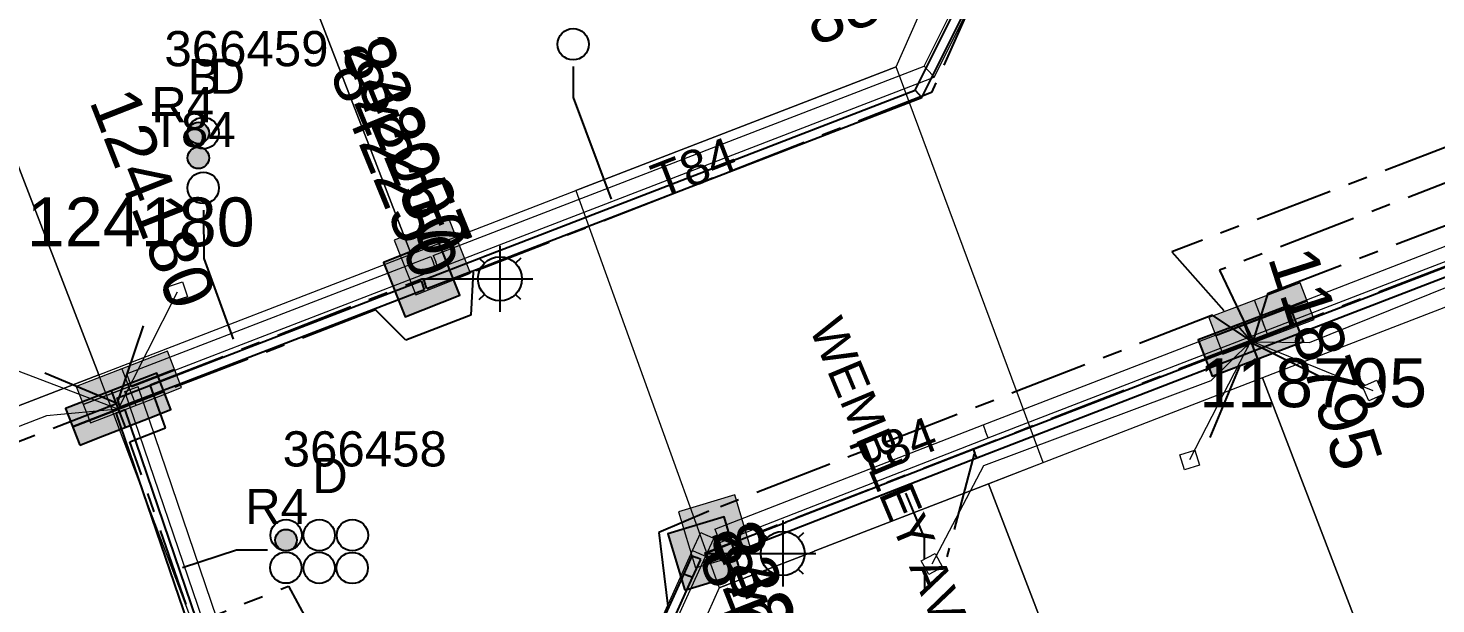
# Model space of a CAD drawing. Header units: metres. Extents: x 0 to 310918, y 0 to 6270107.
# Drawn here: x 310788.2 to 310860.2, y 6269805.8 to 6269835.2 of the extents above; entities that cross this region are included whole.
import ezdxf
from ezdxf.enums import TextEntityAlignment as Align

# ---------------------------------------------------------------- set-up
doc = ezdxf.new("R2010")
doc.units = ezdxf.units.M
doc.linetypes.add('Cable Exist UG', pattern=[7, 4, -1, 1, -1])
doc.linetypes.add('PHANTOMX2', pattern=[6.6, 3, -0.75, 0.2, -0.75, 0.2, -0.75, 0.2, -0.75])
doc.layers.get('0').update_dxf_attribs({"color": 6})
for name, color, linetype, lineweight in [('_User Miscellaneous1', 30, 'Continuous', 13), ('_User_LV_Exist', 5, 'Continuous', 35), ('Cadastre Developer_SP_NEW', 92, 'Continuous', 15), ('Cadastre Land Parcels_SP_EXT', 118, 'Continuous', 15), ('Cadastre Roads_SP_EXT', 218, 'Continuous', 15), ('Mains_LV_EXT', 163, 'Continuous', 25), ('Mains_LV_SL_EXT', 135, 'Continuous', 25), ('Services_SP_EXT', 42, 'PHANTOMX2', 20)]:
    doc.layers.add(name, color=color, linetype=linetype, lineweight=lineweight)
doc.layers.add('_User Miscellaneous12', color=252, linetype='Continuous', lineweight=13, plot=False, transparency=0.75)
for name, color, linetype in [('Duct_SP_EXT', 30, 'Continuous'), ('SupportsUG_SP_LV_EXT', 7, 'Continuous'), ('SupportsUG_SP_LV_SL_EXT', 7, 'Continuous'), ('Trench_SP_EXT', 7, 'Continuous')]:
    doc.layers.add(name, color=color, linetype=linetype)
doc.layers.add('Features_HIDE', color=1, linetype='Continuous', plot=False)
doc.styles.add('COLUMN_LABEL', font='arial.ttf', dxfattribs={"height": 2})
doc.styles.add('iecARIAL', font='arial.ttf', dxfattribs={"height": 2})
doc.styles.add('POLE_LABEL', font='arial.ttf', dxfattribs={"height": 2})
doc.styles.add('SL_LABEL', font='arial.ttf', dxfattribs={"height": 2})
doc.styles.get("Standard").update_dxf_attribs({"font": 'arial.ttf'})

# ---------------------------------------------------------------- blocks, each defined once
blk = doc.blocks.new('COLUMN_EXT')
blk.add_hatch(color=256).paths.add_polyline_path([(1.5, -1.5), (1.5, 1.5), (-1.5, 1.5), (-1.5, -1.5)])
blk.add_lwpolyline([(1.5, 1.5), (-1.5, 1.5), (-1.5, -1.5), (1.5, -1.5)], close=True)
at = {"flags": 1}
blk.add_attdef('Z', (-1.813, 2.351), '', height=0.2, rotation=180, dxfattribs=at)
at = {"flags": 9}
for tag, p in [('STREETNAME', (-1.813, 1.6)), ('LOCATION', (-1.813, 1.4)), ('SUBURB', (-1.813, 1.8)), ('NOTES', (-1.813, 2)), ('OWNED_BY', (-1.813, 0.6)), ('LEGEND', (-1.813, 1.2)), ('USAGE', (-1.813, 1)), ('STATE', (-1.813, 0.8)), ('COLUMN_TYPE', (-1.813, 0.4))]:
    blk.add_attdef(tag, text='', height=0.2, rotation=180, dxfattribs=at).set_placement(p, align=Align.MIDDLE_LEFT)
for tag, style, p in [('STRUCTURE_PLANT_NUMBER', 'POLE_LABEL', (-1.813, -0.031)), ('STREET_CODE', 'COLUMN_LABEL', (-1.813, 0.2))]:
    blk.add_attdef(tag, text='', height=0.2, rotation=180, dxfattribs=dict(at, style=style)).set_placement(p, align=Align.MIDDLE_LEFT)
at = {"style": 'COLUMN_LABEL', "width": 0.9, "flags": 8}
blk.add_attdef('ASSET_NUM', text='', height=2, rotation=270, dxfattribs=at).set_placement((2, -4), align=Align.MIDDLE_LEFT)
blk = doc.blocks.new('PILLAR_EXT')
blk.add_hatch(color=256).paths.add_polyline_path([(-2.5, 1), (-2.5, -1), (2.5, -1), (2.5, 1)])
for p, q in [((0, 1), (0, -1)), ((-2.5, 0), (2.5, 0))]:
    blk.add_line(p, q)
at = {"ltscale": 10}
blk.add_line((2.5, 0), (-2.5, 0), dxfattribs=at)
blk.add_lwpolyline([(-2.5, -1), (-1.25, -1), (1.25, -1), (2.5, -1), (2.5, 1), (-2.5, 1)], close=True)
at = {"width": 0.9, "flags": 8}
blk.add_attdef('ASSET_NUM', text='', height=2, rotation=90, dxfattribs=at).set_placement((-2, 4), align=Align.MIDDLE_LEFT)
for tag, p, flags in [('OWNED_BY', (0, -0.2), 9), ('STATE', (0, -0.4), 9), ('SUPPORT_TYPE', (0, -0.6), 9), ('USAGE', (0, -0.8), 9), ('LEGEND', (0, -1), 9), ('LOCATION', (0, -1.2), 9), ('NOTES', (0, -1.4), 9), ('PARENT', (0, -1.6), 9), ('STREETNAME', (0, -1.8), 9), ('SUBURB', (0, -2), 1)]:
    blk.add_attdef(tag, p, '', height=0.2, dxfattribs=dict(flags=flags))
blk = doc.blocks.new('DUCT_EXT')
blk.add_circle((0, 0.8), 0.8)
at = {"flags": 1}
blk.add_attdef('Z', (0, 0), '', height=0.2, dxfattribs=at)
at = {"flags": 9}
for tag, p in [('DUCT_CODE', (0, 0)), ('XSECT_TYPE', (0, -0.2)), ('STATE', (0, -0.6)), ('FB_REFERENCE', (0, -0.4)), ('NOTES', (0, -0.8))]:
    blk.add_attdef(tag, text='', height=0.2, dxfattribs=at).set_placement(p, align=Align.MIDDLE_LEFT)
blk = doc.blocks.new('SL_LANTERN_EXT')
at = {"flags": 9}
for tag, p in [('LRATECODE', (-7.4, 0)), ('LOUTREACHVOCAB', (-7.2, 0)), ('LOUTREACH', (-7, 0)), ('LANTNUMBER', (-6.6, 0)), ('LNEW', (-6.4, 0)), ('LMASTVOCAB', (-6.2, 0)), ('LMAST', (-6, 0)), ('LLAMPVOCAB', (-5.8, 0)), ('LLAMP', (-5.6, 0)), ('LEXIST', (-5.4, 0)), ('LCHARGE3PERCENT', (-5.2, 0)), ('LCHARGE3', (-5, 0)), ('LCHARGE2PERCENT', (-4.8, 0)), ('LCHARGE2', (-4.6, 0)), ('LCHARGE1PERCENT', (-4.4, 0)), ('LCHARGE1', (-4.2, 0)), ('LCATEGORY', (-4, 0)), ('LBRACKETVOCAB', (-3.8, 0)), ('LBRACKET', (-3.6, 0)), ('LKINGHEIGHT', (-3.4, 0)), ('CREPLACE', (-3.2, 0)), ('CREMOVE', (-3, 0)), ('CNUMBER', (-2.8, 0)), ('CNEW', (-2.6, 0)), ('CEXIST', (-2.4, 0)), ('USAGE', (-2.2, 0)), ('STATE', (-2, 0)), ('OWNED_BY', (-1.8, 0)), ('ORIENTATION', (-1.6, 0)), ('OPERATING_VOLTAGE', (-1.4, 0)), ('NO_PHASES', (-1.2, 0)), ('LANTERN_TYPE', (-1, 0)), ('LANTERN_PURPOSE', (-0.8, 0)), ('CONTROL_TYPE', (-0.6, 0)), ('CONSTRUCTED_VOLTAGE', (-0.4, 0))]:
    blk.add_attdef(tag, text='', height=0.001, rotation=270, dxfattribs=at).set_placement(p, align=Align.MIDDLE_LEFT)
at = {"style": 'SL_LABEL', "flags": 9}
blk.add_attdef('STREET_CODE', text='', height=0.001, rotation=270, dxfattribs=at).set_placement((0.001, 0), align=Align.MIDDLE_LEFT)
at = {"flags": 1}
blk.add_attdef('Z', (0, 0), '', height=0.001, rotation=270, dxfattribs=at)
at = {"width": 0.9}
blk.add_attdef('LNUMBER', text='', height=1, dxfattribs=at).set_placement((7, -1), align=Align.MIDDLE_LEFT)
at = {"flags": 9}
for tag, p in [('LREMOVE', (0, -7.6)), ('LREPLACE', (0, -7.8)), ('LTYPE', (0, -8)), ('LTYPEVOCAB', (0, -8.2)), ('LEGEND', (0, -8.4)), ('SUBURB', (0, -8.6)), ('STREETNAME', (0, -8.8)), ('LOCATION', (0, -9)), ('NOTES', (0, -9.2)), ('MAINTAINED_BY', (0, -9.863))]:
    blk.add_attdef(tag, text='', height=0.001, dxfattribs=at).set_placement(p, align=Align.MIDDLE_LEFT)
blk.add_attdef('OPERATED_BY', (0, -9.607), '', height=0.001, dxfattribs=at)
at = {"layer": 'Features_HIDE', "width": 0.9}
blk.add_attdef('ASSET_NUM', text='', height=1, dxfattribs=at).set_placement((7, 1), align=Align.MIDDLE_LEFT)
at = {"transparency": 33554651}
blk.add_wipeout([(5.688, 0), (5.061, -1.061), (4, -1.688), (2.939, -1.061), (2.313, 0), (2.939, 1.061), (4, 1.687), (5.061, 1.061)], dxfattribs=at)
for p, q in [((4, 1.687), (4, 0)), ((2.939, 1.061), (3.205, 0.795)), ((5.061, 1.061), (4.795, 0.795)), ((0, 0), (4, 0)), ((4, 0), (5.688, 0)), ((4, 0), (4, -1.688)), ((2.939, -1.061), (3.205, -0.795)), ((5.061, -1.061), (4.795, -0.795))]:
    blk.add_line(p, q)
blk.add_circle((4, 0), 1.125)
blk = doc.blocks.new('CCP_EXT')
at = {"flags": 9}
for tag, p in [('USAGE', (0, -1.2)), ('LEGEND', (0, -1.4)), ('STATE', (0, -1.8)), ('LIFE_SUPPORT', (0, -1.6)), ('NOTES', (0, -2))]:
    blk.add_attdef(tag, text='', height=0.2, dxfattribs=at).set_placement(p, align=Align.MIDDLE_LEFT)
at = {"transparency": 33554651}
blk.add_wipeout([(0, 0.566), (0.566, 0), (0, -0.566), (-0.566, 0)], dxfattribs=at)
blk.add_lwpolyline([(-0.566, 0), (0, 0.566), (0.566, 0), (0, -0.566), (-0.566, 0)])
at = {"flags": 1}
blk.add_attdef('Z', (0, 0), '', height=0.2, dxfattribs=at)
at = {"flags": 9}
for tag, p in [('CCP_TYPE', (0, 0)), ('OPERATING_VOLTAGE', (0, -0.6)), ('ORIENTATION', (0, -0.8)), ('CONSTRUCTED_VOLTAGE', (0, -0.2)), ('NO_PHASES', (0, -0.4)), ('OWNED_BY', (0, -1))]:
    blk.add_attdef(tag, text='', height=0.2, dxfattribs=at).set_placement(p, align=Align.MIDDLE_LEFT)
blk = doc.blocks.new('CABLE_LARGE_EXT')
h = blk.add_hatch(color=256)
edge = h.paths.add_edge_path()
edge.add_arc((0, 0.55), 0.55, 0, 360)
blk.add_circle((0, 0.55), 0.55)
at = {"flags": 1}
blk.add_attdef('Z', (0, 0), '', height=0.2, dxfattribs=at)
at = {"flags": 9}
for tag, p in [('COND_CODE', (0, 0)), ('XSECT_SIZE', (0, -0.6)), ('STATE', (0, -0.4)), ('FB_REFERENCE', (0, -0.2)), ('NOTES', (0, -0.8))]:
    blk.add_attdef(tag, text='', height=0.2, dxfattribs=at).set_placement(p, align=Align.MIDDLE_LEFT)

msp = doc.modelspace()

# ---------------------------------------------------------------- linework, layer by layer
at = {"layer": '_User Miscellaneous1'}
for p, q in [((310834.017, 6269833.289), (310836.967, 6269839.195)), ((310834.536, 6269832.718), (310837.738, 6269839.127)), ((310834.017, 6269833.289), (310834.277, 6269833.003)), ((310834.536, 6269832.718), (310834.277, 6269833.003)), ((310851.245, 6269820.429), (310865.033, 6269825.761)), ((310851.504, 6269819.758), (310865.293, 6269825.089)), ((310837.037, 6269814.941), (310851.245, 6269820.429)), ((310851.245, 6269820.429), (310851.374, 6269820.093)), ((310851.245, 6269820.429), (310851.374, 6269820.093)), ((310851.504, 6269819.758), (310851.374, 6269820.093)), ((310851.504, 6269819.758), (310851.374, 6269820.093)), ((310837.296, 6269814.269), (310851.504, 6269819.758)), ((310793.249, 6269817.549), (310793.378, 6269817.214)), ((310793.508, 6269816.878), (310793.378, 6269817.214)), ((310793.154, 6269816.641), (310793.495, 6269816.757)), ((310798.386, 6269801.297), (310793.154, 6269816.641)), ((310793.836, 6269816.874), (310793.495, 6269816.757)), ((310799.068, 6269801.53), (310793.836, 6269816.874)), ((310837.036, 6269814.94), (310837.167, 6269814.605)), ((310837.037, 6269814.941), (310837.167, 6269814.605)), ((310837.297, 6269814.27), (310837.167, 6269814.605)), ((310837.296, 6269814.269), (310837.167, 6269814.605)), ((310819.529, 6269802.647), (310822.184, 6269808.505))]:
    msp.add_line(p, q, dxfattribs=at)
at = {"layer": '_User Miscellaneous12'}
for points in [[(310850.886, 6269819.176), (310853.717, 6269819.153), (310864.997, 6269823.706), (310871.042, 6269820.883)], [(310792.82, 6269815.743), (310786.53, 6269818.13)], [(310792.82, 6269815.743), (310789.154, 6269815.395), (310789.154, 6269815.395), (310776.259, 6269810.412), (310770.298, 6269811.903)]]:
    msp.add_lwpolyline(points, dxfattribs=at)
at = {"layer": 'Cadastre Developer_SP_NEW', "linetype": 'Continuous'}
msp.add_lwpolyline([(310791.826, 6269817.5), (310779.156, 6269850.348), (310763.266, 6269844.209), (310775.877, 6269811.337), (310791.826, 6269817.5)], close=True, dxfattribs=at)
at = {"layer": 'Cadastre Land Parcels_SP_EXT', "linetype": 'Continuous'}
for points in [[(310807.79, 6269823.669), (310801.213, 6269840.68), (310795.093, 6269856.507), (310779.156, 6269850.348), (310791.826, 6269817.5), (310807.79, 6269823.669)], [(310816.209, 6269826.923), (310832.587, 6269833.251), (310834.876, 6269838.421), (310829.741, 6269851.703), (310801.213, 6269840.68), (310807.79, 6269823.669), (310816.209, 6269826.923)], [(310791.826, 6269817.5), (310779.156, 6269850.348), (310763.266, 6269844.209), (310775.877, 6269811.337), (310791.826, 6269817.5)], [(310876.048, 6269794.742), (310865.314, 6269822.747), (310851.317, 6269817.338), (310862.051, 6269789.332), (310876.048, 6269794.742)], [(310862.051, 6269789.332), (310851.317, 6269817.338), (310837.318, 6269811.928), (310848.053, 6269783.923), (310862.051, 6269789.332)], [(310848.053, 6269783.923), (310837.318, 6269811.928), (310823.535, 6269806.603), (310821.233, 6269801.426), (310830.537, 6269777.154), (310848.053, 6269783.923)]]:
    msp.add_lwpolyline(points, close=True, dxfattribs=at)
at = {"layer": 'Cadastre Roads_SP_EXT', "linetype": 'Continuous'}
msp.add_lwpolyline([(310756.528, 6269780.709), (310771.179, 6269786.371), (310785.831, 6269792.033), (310799.456, 6269797.297), (310791.826, 6269817.5), (310775.877, 6269811.337), (310759.987, 6269805.196), (310736.28, 6269796.035), (310735.19, 6269795.614), (310742.903, 6269775.444), (310756.528, 6269780.709)], close=True, dxfattribs=at)
at = {"layer": 'Duct_SP_EXT'}
for p, q in [((310833.559, 6269832.061), (310836.551, 6269838.051)), ((310833.905, 6269831.68), (310837.065, 6269838.005)), ((310833.559, 6269832.061), (310833.732, 6269831.871)), ((310833.905, 6269831.68), (310833.732, 6269831.871)), ((310850.743, 6269819.185), (310864.532, 6269824.516)), ((310850.916, 6269818.737), (310864.705, 6269824.069)), ((310850.743, 6269819.185), (310850.83, 6269818.961)), ((310850.743, 6269819.185), (310850.83, 6269818.961)), ((310850.916, 6269818.737), (310850.83, 6269818.961)), ((310850.916, 6269818.737), (310850.83, 6269818.961)), ((310792.747, 6269816.305), (310792.834, 6269816.081)), ((310792.92, 6269815.857), (310792.834, 6269816.081)), ((310792.723, 6269815.547), (310792.95, 6269815.625)), ((310797.955, 6269800.203), (310792.723, 6269815.547)), ((310793.178, 6269815.702), (310792.95, 6269815.625)), ((310798.409, 6269800.358), (310793.178, 6269815.702)), ((310836.535, 6269813.696), (310836.622, 6269813.472)), ((310836.535, 6269813.696), (310836.622, 6269813.472)), ((310836.709, 6269813.249), (310836.622, 6269813.472)), ((310836.708, 6269813.248), (310836.622, 6269813.472)), ((310821.748, 6269807.323), (310822.171, 6269808.246)), ((310822.171, 6269808.246), (310822.39, 6269808.146)), ((310819.114, 6269801.51), (310821.748, 6269807.323)), ((310821.748, 6269807.323), (310821.967, 6269807.223)), ((310822.185, 6269807.123), (310821.967, 6269807.223)), ((310819.634, 6269801.495), (310822.185, 6269807.123))]:
    msp.add_line(p, q, dxfattribs=at)
for points in [[(310816.076, 6269833.264), (310816.076, 6269831.686), (310818.016, 6269826.484)], [(310797.172, 6269825.914), (310797.192, 6269823.438), (310798.698, 6269819.32)], [(310834.056, 6269806.524), (310834.045, 6269809.167), (310833.087, 6269811.447)], [(310800.454, 6269808.525), (310798.869, 6269808.524), (310796.114, 6269807.622)]]:
    msp.add_lwpolyline(points, dxfattribs=at)
at = {"layer": 'Mains_LV_EXT', "linetype": 'Cable Exist UG'}
for points in [[(310835.566, 6269842.245), (310839.333, 6269843.59), (310840.504, 6269840.542), (310854.248, 6269845.651), (310859.249, 6269843.701), (310860.487, 6269840.482), (310870.564, 6269844.367), (310874.404, 6269834.367), (310846.679, 6269823.778), (310850.724, 6269819.242)], [(310770.413, 6269788.351), (310768.959, 6269795.062), (310768.959, 6269795.062), (310771.253, 6269794.772), (310794.622, 6269803.947), (310801.523, 6269806.695), (310804.213, 6269801.75), (310809.361, 6269799.44), (310820.884, 6269769.359), (310813.281, 6269766.22), (310811.359, 6269766.241)]]:
    msp.add_lwpolyline(points, dxfattribs=at)
at = {"layer": 'Mains_LV_SL_EXT', "linetype": 'Cable Exist UG'}
for points in [[(310850.836, 6269819.196), (310851.613, 6269821.672), (310851.613, 6269821.672), (310876.559, 6269831.212), (310877.568, 6269831.568), (310871.811, 6269846.562), (310871.811, 6269846.562), (310862.254, 6269843.013)], [(310850.724, 6269819.242), (310878.124, 6269829.724)]]:
    msp.add_lwpolyline(points, dxfattribs=at)
at = {"layer": 'Trench_SP_EXT', "linetype": 'Cable Exist UG'}
for points in [[(310794.103, 6269819.999), (310792.759, 6269816.037), (310788.514, 6269817.816)], [(310848.64, 6269814.283), (310850.677, 6269819.189), (310854.89, 6269817.099)], [(310772.57, 6269811.679), (310776.435, 6269809.729), (310792.726, 6269816.025)]]:
    msp.add_lwpolyline(points, dxfattribs=at)

# ---------------------------------------------------------------- block references
at = {"layer": 'Duct_SP_EXT'}
for name, p, rotation in [('DUCT_EXT', (310815.276, 6269834.4), 269.9999999999998), ('DUCT_EXT', (310796.368, 6269829.862), 269.9563210359975), ('CABLE_LARGE_EXT', (310796.368, 6269829.862), 269.95116154), ('CABLE_LARGE_EXT', (310796.368, 6269828.592), 269.9999999999998), ('DUCT_EXT', (310796.368, 6269827.053), 269.9999999999998)]:
    msp.add_blockref(name, p, dxfattribs=dict(at, rotation=rotation))
for name, p in [('DUCT_EXT', (310801.401, 6269808.494)), ('DUCT_EXT', (310803.098, 6269808.495)), ('DUCT_EXT', (310804.79, 6269808.493)), ('CABLE_LARGE_EXT', (310801.402, 6269808.494)), ('DUCT_EXT', (310801.392, 6269806.833)), ('DUCT_EXT', (310803.092, 6269806.823)), ('DUCT_EXT', (310804.787, 6269806.817))]:
    msp.add_blockref(name, p, dxfattribs=at)
at = {"layer": 'SupportsUG_SP_LV_EXT'}
ref = msp.add_blockref('PILLAR_EXT', (310792.82, 6269815.743), dxfattribs=dict(at, rotation=21.20950485189976))
ref.add_attrib('ASSET_NUM', '124180', dxfattribs={"layer": '0', "height": 2.5, "style": 'iecARIAL'}).set_placement((310799.796, 6269823.316), align=Align.BOTTOM_RIGHT)
ref = msp.add_blockref('PILLAR_EXT', (310850.724, 6269819.242), dxfattribs=dict(at, rotation=200.8037310053045))
ref.add_attrib('ASSET_NUM', '118795', dxfattribs={"layer": '0', "height": 2.5, "style": 'iecARIAL'}).set_placement((310848.08, 6269817.091), align=Align.MIDDLE_LEFT)
at = {"layer": 'SupportsUG_SP_LV_SL_EXT'}
ref = msp.add_blockref('COLUMN_EXT', (310836.789, 6269838.99), dxfattribs=dict(at, rotation=110.2604911460006))
ref.add_attrib('ASSET_NUM', '881764', dxfattribs={"layer": '0', "height": 2.5, "rotation": 21.70305, "style": 'COLUMN_LABEL'}).set_placement((310838.789, 6269839.74), align=Align.MIDDLE_RIGHT)
ref = msp.add_blockref('COLUMN_EXT', (310808.335, 6269822.403), dxfattribs=dict(at, rotation=21.63057435267976))
ref.add_attrib('ASSET_NUM', '842250', dxfattribs={"layer": '0', "height": 2.5, "rotation": 292.30702, "style": 'COLUMN_LABEL'}).set_placement((310810.335, 6269823.153), align=Align.TOP_RIGHT)
ref = msp.add_blockref('COLUMN_EXT', (310822.79, 6269808.358), dxfattribs=dict(at, rotation=196.6914024441349))
ref.add_attrib('ASSET_NUM', '842244', dxfattribs={"layer": '0', "height": 2.5, "rotation": 291.47638, "style": 'COLUMN_LABEL'}).set_placement((310824.79, 6269809.108), align=Align.TOP_LEFT)

# ---------------------------------------------------------------- texts
at = {"layer": 'Duct_SP_EXT'}
for s, p in [('366459', (310795.181, 6269833.278)), ('B', (310796.368, 6269831.842)), ('D', (310797.487, 6269831.866)), ('R4', (310794.508, 6269830.412)), ('T84', (310794.492, 6269829.14)), ('366458', (310801.229, 6269812.809)), ('D', (310802.738, 6269811.447)), ('R4', (310799.309, 6269809.862))]:
    msp.add_text(s, height=1.8, dxfattribs=at).set_placement(p)
at = {"layer": 'Mains_LV_EXT'}
for rotation, p in [(21.17453, (310820.541, 6269826.47)), (21.23442, (310830.802, 6269812.164))]:
    msp.add_text('T84', height=1.8, rotation=rotation, dxfattribs=at).set_placement(p)

# ---------------------------------------------------------------- next in the draw order: block references
at = {"layer": 'Features_HIDE'}
ref = msp.add_blockref('SL_LANTERN_EXT', (310808.335, 6269822.403), dxfattribs=at)
ref.add_attrib('ASSET_NUM', '238007', dxfattribs={"layer": '0', "height": 2.5, "rotation": 292.30702, "style": 'iecARIAL'}).set_placement((310809.835, 6269823.903), align=Align.MIDDLE_RIGHT)
ref = msp.add_blockref('SL_LANTERN_EXT', (310822.79, 6269808.358), dxfattribs=at)
ref.add_attrib('ASSET_NUM', '238001', dxfattribs={"layer": '0', "height": 2.5, "rotation": 291.47638, "style": 'iecARIAL'}).set_placement((310824.29, 6269809.858), align=Align.MIDDLE_LEFT)
at = {"layer": 'Services_SP_EXT'}
for p, rotation in [((310795.853, 6269821.747), 243.2095046260141), ((310856.958, 6269816.692), 158.8037307909013), ((310847.594, 6269813.143), 62.80373104869221), ((310834.417, 6269807.821), 73.300755644619)]:
    msp.add_blockref('CCP_EXT', p, dxfattribs=dict(at, rotation=rotation))

# ---------------------------------------------------------------- next in the draw order: linework, layer by layer
at = {"layer": '_User Miscellaneous1'}
for p, q in [((310808.925, 6269823.602), (310834.017, 6269833.289)), ((310809.184, 6269822.93), (310834.536, 6269832.718)), ((310793.249, 6269817.549), (310808.803, 6269823.555)), ((310808.803, 6269823.555), (310808.933, 6269823.219)), ((310808.925, 6269823.602), (310809.055, 6269823.266)), ((310809.063, 6269822.883), (310808.933, 6269823.219)), ((310809.184, 6269822.93), (310809.055, 6269823.266)), ((310793.508, 6269816.878), (310809.063, 6269822.883)), ((310823.319, 6269809.596), (310837.036, 6269814.94)), ((310823.58, 6269808.925), (310837.297, 6269814.27)), ((310822.184, 6269808.505), (310822.607, 6269809.428)), ((310822.607, 6269809.428), (310822.934, 6269809.278)), ((310823.319, 6269809.596), (310823.45, 6269809.261)), ((310822.839, 6269808.206), (310823.262, 6269809.128)), ((310823.262, 6269809.128), (310822.934, 6269809.278)), ((310823.58, 6269808.925), (310823.45, 6269809.261)), ((310820.309, 6269802.624), (310822.839, 6269808.206)), ((310822.184, 6269808.505), (310822.512, 6269808.356)), ((310822.839, 6269808.206), (310822.512, 6269808.356))]:
    msp.add_line(p, q, dxfattribs=at)
at = {"layer": '_User Miscellaneous12'}
for points in [[(310792.82, 6269815.743), (310795.853, 6269821.747)], [(310850.682, 6269819.16), (310848.675, 6269817.184), (310837.059, 6269812.837), (310834.417, 6269807.821)], [(310850.724, 6269819.242), (310847.594, 6269813.143)], [(310850.724, 6269819.242), (310856.958, 6269816.692)]]:
    msp.add_lwpolyline(points, dxfattribs=at)
at = {"layer": 'Cadastre Developer_SP_NEW', "linetype": 'Continuous'}
for points in [[(310807.79, 6269823.669), (310801.213, 6269840.68), (310795.093, 6269856.507), (310779.156, 6269850.348), (310791.826, 6269817.5), (310807.79, 6269823.669)], [(310816.209, 6269826.923), (310832.587, 6269833.251), (310834.876, 6269838.421), (310829.741, 6269851.703), (310801.213, 6269840.68), (310807.79, 6269823.669), (310816.209, 6269826.923)], [(310876.048, 6269794.742), (310865.314, 6269822.747), (310851.317, 6269817.338), (310862.051, 6269789.332), (310876.048, 6269794.742)], [(310862.051, 6269789.332), (310851.317, 6269817.338), (310837.318, 6269811.928), (310848.053, 6269783.923), (310862.051, 6269789.332)], [(310848.053, 6269783.923), (310837.318, 6269811.928), (310823.535, 6269806.603), (310821.233, 6269801.426), (310830.537, 6269777.154), (310848.053, 6269783.923)]]:
    msp.add_lwpolyline(points, close=True, dxfattribs=at)
at = {"layer": 'Cadastre Roads_SP_EXT', "linetype": 'Continuous'}
msp.add_lwpolyline([(310837.318, 6269811.928), (310840.115, 6269813.009), (310832.587, 6269833.251), (310816.209, 6269826.923), (310823.535, 6269806.603), (310837.318, 6269811.928)], close=True, dxfattribs=at)
at = {"layer": 'Duct_SP_EXT'}
for p, q in [((310808.424, 6269822.357), (310833.559, 6269832.061)), ((310808.596, 6269821.909), (310833.905, 6269831.68)), ((310792.747, 6269816.305), (310808.302, 6269822.31)), ((310808.302, 6269822.31), (310808.388, 6269822.086)), ((310808.424, 6269822.357), (310808.51, 6269822.133)), ((310792.92, 6269815.857), (310808.475, 6269821.862)), ((310808.475, 6269821.862), (310808.388, 6269822.086)), ((310808.596, 6269821.909), (310808.51, 6269822.133)), ((310836.535, 6269813.696), (310850.743, 6269819.185)), ((310836.708, 6269813.248), (310850.916, 6269818.737)), ((310822.818, 6269808.352), (310836.535, 6269813.696)), ((310822.992, 6269807.905), (310836.709, 6269813.249)), ((310822.185, 6269807.123), (310822.608, 6269808.046)), ((310822.608, 6269808.046), (310822.39, 6269808.146)), ((310822.818, 6269808.352), (310822.905, 6269808.128)), ((310822.992, 6269807.905), (310822.905, 6269808.128))]:
    msp.add_line(p, q, dxfattribs=at)
at = {"layer": 'Mains_LV_EXT', "linetype": 'Cable Exist UG'}
for points in [[(310835.571, 6269842.27), (310837.828, 6269841.939), (310839.347, 6269838.005), (310839.347, 6269838.005), (310836.647, 6269836.989), (310834.398, 6269831.936), (310810.967, 6269822.746), (310810.84, 6269820.547), (310810.84, 6269820.547), (310807.516, 6269819.262), (310805.975, 6269820.816), (310792.82, 6269815.743)], [(310900.665, 6269788.383), (310901.677, 6269790.986), (310901.677, 6269790.986), (310897.07, 6269802.993), (310896.532, 6269804.588), (310894.497, 6269804.193), (310894.497, 6269804.193), (310885.638, 6269827.215), (310880.432, 6269829.482), (310878.578, 6269834.164), (310875.559, 6269833.054), (310875.559, 6269833.054), (310849.114, 6269822.842), (310850.847, 6269819.228)], [(310850.724, 6269819.242), (310848.763, 6269820.546), (310848.763, 6269820.546), (310823.023, 6269810.52), (310820.46, 6269809.435), (310820.927, 6269805.663), (310820.927, 6269805.663), (310819.051, 6269801.515), (310827.887, 6269778.473), (310826.527, 6269776.568), (310826.527, 6269776.568), (310831.836, 6269762.822), (310834.016, 6269762.656)]]:
    msp.add_lwpolyline(points, dxfattribs=at)
at = {"layer": 'Mains_LV_SL_EXT', "linetype": 'Cable Exist UG'}
for points in [[(310798.574, 6269799.142), (310793.418, 6269814.071), (310795.234, 6269814.792), (310794.46, 6269816.982), (310794.46, 6269816.982), (310808.335, 6269822.403)], [(310850.769, 6269819.225), (310822.79, 6269808.358)]]:
    msp.add_lwpolyline(points, dxfattribs=at)
at = {"layer": 'Trench_SP_EXT', "linetype": 'Cable Exist UG'}
msp.add_lwpolyline([(310836.584, 6269813.458), (310835.188, 6269808.18)], dxfattribs=at)

# ---------------------------------------------------------------- next in the draw order: block references
at = {"layer": '_User Miscellaneous1'}
ref = msp.add_blockref('COLUMN_EXT', (310808.879, 6269823.536), dxfattribs=dict(at, rotation=21.63057435267976))
ref.add_attrib('ASSET_NUM', '842250', dxfattribs={"layer": '0', "height": 2.5, "rotation": 292.30702, "style": 'COLUMN_LABEL'}).set_placement((310810.879, 6269824.286), align=Align.TOP_RIGHT)
ref = msp.add_blockref('PILLAR_EXT', (310793.364, 6269816.876), dxfattribs=dict(at, rotation=21.20950485189976))
ref.add_attrib('ASSET_NUM', '124180', dxfattribs={"layer": '0', "height": 2.5, "rotation": 291.35201, "style": 'iecARIAL'}).set_placement((310794.864, 6269820.376), align=Align.BOTTOM_RIGHT)
ref = msp.add_blockref('PILLAR_EXT', (310851.269, 6269820.375), dxfattribs=dict(at, rotation=200.8037310053045))
ref.add_attrib('ASSET_NUM', '118795', dxfattribs={"layer": '0', "height": 2.5, "rotation": 287.80627, "style": 'iecARIAL'}).set_placement((310852.769, 6269823.875), align=Align.MIDDLE_LEFT)
ref = msp.add_blockref('COLUMN_EXT', (310823.335, 6269809.491), dxfattribs=dict(at, rotation=196.6914024441349))
ref.add_attrib('ASSET_NUM', '842244', dxfattribs={"layer": '0', "height": 2.5, "rotation": 291.47638, "style": 'COLUMN_LABEL'}).set_placement((310825.335, 6269810.241), align=Align.TOP_LEFT)

# ---------------------------------------------------------------- next in the draw order: texts
at = {"layer": '_User_LV_Exist'}
msp.add_text('WEMBLEY AVE', height=1.8, rotation=292.69284, dxfattribs=at).set_placement((310828.119, 6269819.926))
at = {"layer": 'Cadastre Roads_SP_EXT'}
msp.add_text('WEMBLEY AVE', height=1.8, rotation=292.69284, dxfattribs=at).set_placement((310828.119, 6269819.926))

doc.saveas('drawing.dxf')
